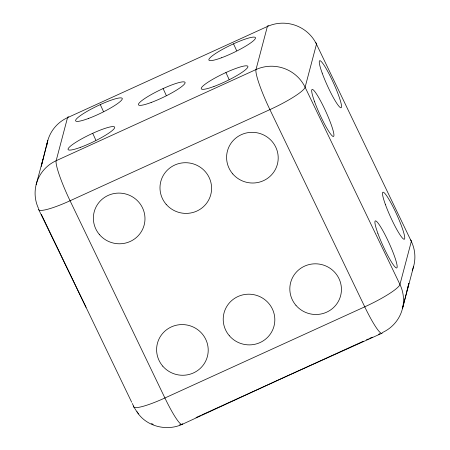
<?xml version="1.0" encoding="UTF-8"?>
<svg xmlns="http://www.w3.org/2000/svg" width="450" height="450" viewBox="0 0 450 450"><rect width="100%" height="100%" fill="white"/><g stroke="black" fill="none" stroke-linecap="round" stroke-linejoin="round"><path stroke-width="0.67" d="M41.288 166.129L47.812 140.479L41.293 166.112M407.059 290.627L408.859 283.399L402.463 308.582L413.544 266.642M36.141 184.663L42.919 159.553M196.02 417.566L200.492 415.524M201.769 414.945L363.296 341.263M366.491 339.806L368.404 338.934M369.681 338.349L372.234 337.185M378.619 334.277L379.896 333.692M381.842 333.287L282.532 378.101L182.183 424.367C166.703 431.522 146.059 426.482 136.929 411.728M38.723 209.644L86.074 307.389M41.389 214.464L131.676 402.21M132.283 403.47L133.498 406.001A36.917 36.163 14.8 0 0 138.673 413.933M315.72 42.795A36.917 5.692 -25.7 0 1 316.479 44.179L411.328 241.403A36.917 36.163 14.8 0 1 412.262 270.36M410.563 240.019A36.917 5.692 -25.7 0 1 411.328 241.403L399.949 284.462A36.917 36.163 14.8 0 1 382.449 332.527A36.917 4.759 65.5 0 1 364.748 306.832L269.904 109.609A36.917 4.759 65.5 0 1 255.988 69.564L267.368 26.505A36.917 4.759 65.5 0 1 268.498 25.796M181.406 424.204A36.917 36.163 14.8 0 1 179.556 424.912M153.242 424.344A36.917 36.163 14.8 0 1 151.487 423.591M182.61 423.681A36.917 4.759 65.5 0 1 164.908 397.986L70.065 200.762A36.917 4.759 65.5 0 1 56.154 160.718L67.528 117.653A36.917 4.759 65.5 0 1 68.664 116.949M133.498 406.001A36.917 5.692 -25.7 0 0 164.908 397.986L364.748 306.832A36.917 5.692 -25.7 0 0 399.949 284.462L305.106 87.244L316.479 44.179A36.917 36.163 14.8 0 0 267.368 26.505L67.528 117.653A36.917 36.163 14.8 0 0 46.727 145.901M38.374 208.187A36.917 36.163 14.8 0 1 56.154 160.718L255.988 69.564A36.917 36.163 14.8 0 1 305.106 87.244A36.917 5.692 -25.7 0 1 269.904 109.609L70.065 200.762A36.917 5.692 -25.7 0 1 38.655 208.778M225.906 72.557A25.841 3.336 65.5 0 1 229.039 79.397M163.086 88.582A25.841 3.336 65.5 0 1 166.219 95.428M92.683 133.324A25.841 3.336 65.5 0 1 95.816 140.164M100.266 104.614A25.841 3.336 65.5 0 1 103.399 111.459M233.494 43.847A25.841 3.336 65.5 0 1 236.621 50.687M213.986 86.456A25.841 3.988 -25.7 0 0 247.899 66.459A25.841 3.988 -25.7 0 0 211.854 79.819A25.841 3.988 -25.7 0 0 213.986 86.456M151.166 102.487A25.841 3.988 -25.7 0 0 185.079 82.491A25.841 3.988 -25.7 0 0 149.034 95.85A25.841 3.988 -25.7 0 0 151.166 102.487M80.764 147.223A25.841 3.988 -25.7 0 0 114.677 127.226A25.841 3.988 -25.7 0 0 78.632 140.591A25.841 3.988 -25.7 0 0 80.764 147.223M88.346 118.519A25.841 3.988 -25.7 0 0 122.259 98.522A25.841 3.988 -25.7 0 0 86.214 111.881A25.841 3.988 -25.7 0 0 88.346 118.519M221.569 57.746A25.841 3.988 -25.7 0 0 255.487 37.749A25.841 3.988 -25.7 0 0 219.437 51.114A25.841 3.988 -25.7 0 0 221.569 57.746M314.618 101.824A25.841 3.336 65.5 0 0 333.45 136.474A25.841 3.336 65.5 0 0 320.361 100.508A25.841 3.336 65.5 0 0 314.618 101.824M377.848 233.308A25.841 3.336 65.5 0 0 396.675 267.958A25.841 3.336 65.5 0 0 383.591 231.986A25.841 3.336 65.5 0 0 377.848 233.308M385.431 204.598A25.841 3.336 65.5 0 0 404.263 239.248A25.841 3.336 65.5 0 0 391.174 203.282A25.841 3.336 65.5 0 0 385.431 204.598M322.2 73.119A25.841 3.336 65.5 0 0 341.032 107.769A25.841 3.336 65.5 0 0 327.943 71.797A25.841 3.336 65.5 0 0 322.2 73.119M232.746 173.903A25.841 25.312 14.8 0 0 276.711 166.421A25.841 25.312 14.8 0 0 247.748 132.694A25.841 25.312 14.8 0 0 232.746 173.903M166.134 204.283A25.841 25.312 14.8 0 0 210.099 196.808A25.841 25.312 14.8 0 0 181.136 163.08A25.841 25.312 14.8 0 0 166.134 204.283M99.523 234.669A25.841 25.312 14.8 0 0 143.488 227.194A25.841 25.312 14.8 0 0 114.525 193.461A25.841 25.312 14.8 0 0 99.523 234.669M162.754 366.148A25.841 25.312 14.8 0 0 206.719 358.673A25.841 25.312 14.8 0 0 177.756 324.945A25.841 25.312 14.8 0 0 162.754 366.148M295.976 305.381A25.841 25.312 14.8 0 0 339.941 297.906A25.841 25.312 14.8 0 0 310.978 264.178A25.841 25.312 14.8 0 0 295.976 305.381M229.365 335.767A25.841 25.312 14.8 0 0 273.33 328.292A25.841 25.312 14.8 0 0 244.367 294.559A25.841 25.312 14.8 0 0 229.365 335.767"/></g></svg>
